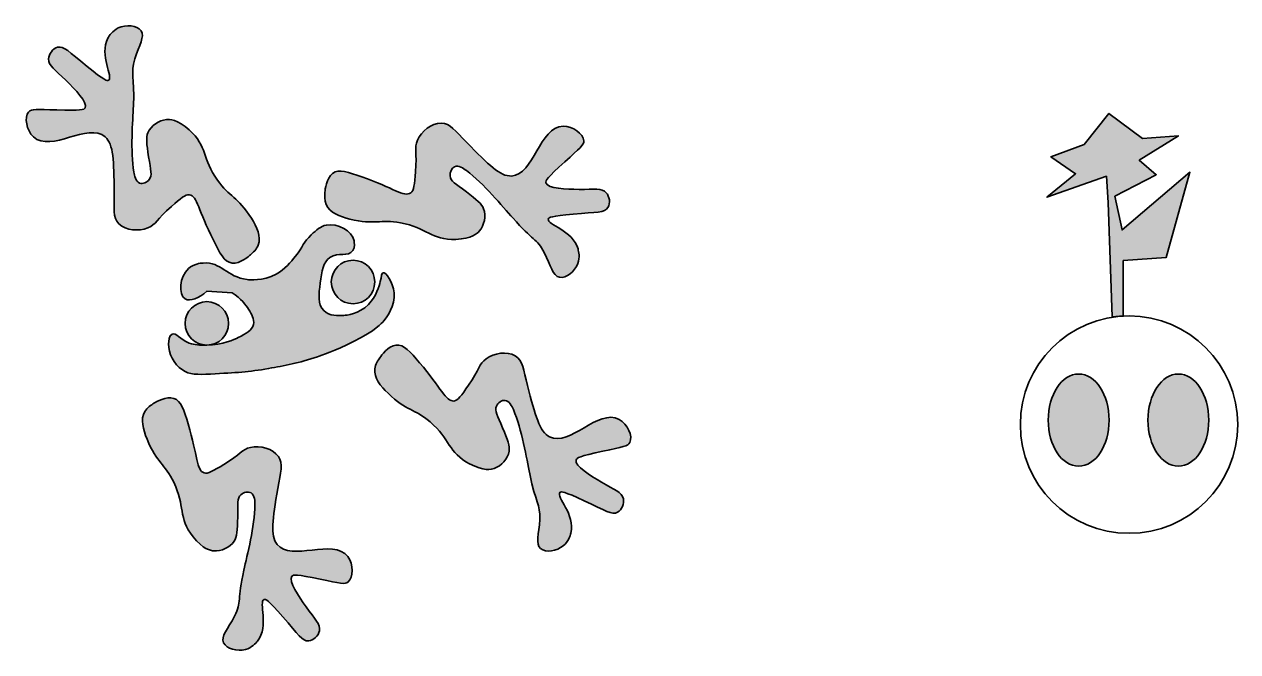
# Model space of a CAD drawing. Extents: x 43 to 612, y -335 to -41.
import ezdxf

# ---------------------------------------------------------------- set-up
doc = ezdxf.new("R2010")
doc.units = 0
doc.header["$MEASUREMENT"] = 0
doc.layers.add('Layer 1', color=7, linetype='Continuous', lineweight=0)
doc.layers.add('Layer 2', color=7, linetype='Continuous', lineweight=0)

# ---------------------------------------------------------------- blocks, each defined once
blk = doc.blocks.new('Block_0')
at = {"layer": 'Layer 1', "true_color": 0x231f20, "transparency": 33554687}
h = blk.add_hatch(color=250, dxfattribs=at)
h.dxf.hatch_style = 2
edge = h.paths.add_edge_path()
edge.add_spline(control_points=[(94.51, -110.25), (94.79, -111.89), (95.36, -114.72), (97.26, -115.42), (98.72, -115.95), (100.71, -115.14), (101.78, -113.8), (103.34, -111.85), (102.39, -109.48), (101.46, -103.13), (100.57, -97.11), (100.15, -94.05), (101.14, -91.82), (102.61, -88.5), (106.22, -86.04), (109.86, -85.68), (111.24, -85.55), (114.94, -85.48), (120.53, -90.53), (129.09, -98.27), (126.5, -103.97), (133.78, -114.12), (139.41, -121.98), (143.19, -121.67), (149.62, -131.9), (152.24, -136.06), (154.38, -140.52), (152.85, -144.5), (152.04, -146.62), (150.41, -148.05), (149.29, -149.03), (148.36, -149.85), (144.32, -153.39), (140.57, -152.91), (136.84, -152.42), (134.82, -148.14), (131.84, -142.24), (124.78, -128.23), (124.35, -121.52), (120.53, -120.91), (118.75, -120.63), (116.54, -122.55), (112.13, -126.41), (105.18, -132.47), (105.02, -134.87), (101.14, -136.42), (96.83, -138.15), (90.79, -137.71), (87.56, -134.49), (84.57, -131.49), (85.37, -127.46), (85.3, -119.62), (85.18, -104.95), (85.11, -97.3), (81.1, -93.76), (73.13, -86.74), (55.74, -101.36), (47.49, -93.76), (44.08, -90.62), (43.18, -84.57), (45.22, -82.13), (46.56, -80.53), (48.81, -80.87), (58.48, -81.16), (69.74, -81.49), (71.23, -81.17), (71.73, -80.19), (73.03, -77.61), (66.96, -71.55), (62.68, -67.26), (57.57, -62.15), (54.45, -60.42), (54.6, -57.24), (54.7, -54.94), (56.5, -52.33), (58.8, -51.75), (61.66, -51.02), (63.99, -53.73), (72.7, -60.8), (80.71, -67.31), (82.04, -67.69), (82.72, -67.26), (85.07, -65.77), (78.09, -55.46), (82.39, -47.54), (83.04, -46.35), (84.48, -44), (87.24, -42.7), (90.87, -40.98), (96.06, -41.37), (97.91, -43.99), (99.88, -46.81), (96.92, -50.68), (95, -57.24), (92.87, -64.49), (95, -64.85), (94.35, -79.22), (94.03, -86.32), (92.87, -100.43), (94.51, -110.25)], knot_values=[0, 0, 0, 0, 1, 1, 1, 2, 2, 2, 3, 3, 3, 4, 4, 4, 5, 5, 5, 6, 6, 6, 7, 7, 7, 8, 8, 8, 9, 9, 9, 10, 10, 10, 11, 11, 11, 12, 12, 12, 13, 13, 13, 14, 14, 14, 15, 15, 15, 16, 16, 16, 17, 17, 17, 18, 18, 18, 19, 19, 19, 20, 20, 20, 21, 21, 21, 22, 22, 22, 23, 23, 23, 24, 24, 24, 25, 25, 25, 26, 26, 26, 27, 27, 27, 28, 28, 28, 29, 29, 29, 30, 30, 30, 31, 31, 31, 32, 32, 32, 33, 33, 33, 33], degree=3, periodic=0)
h = blk.add_hatch(color=250, dxfattribs=at)
h.dxf.hatch_style = 2
edge = h.paths.add_edge_path()
edge.add_spline(control_points=[(250.46, -109.58), (249.12, -108.59), (246.74, -106.95), (244.89, -107.77), (243.47, -108.4), (242.6, -110.37), (242.76, -112.08), (242.99, -114.56), (245.33, -115.61), (250.41, -119.53), (255.23, -123.24), (257.66, -125.15), (258.5, -127.44), (259.75, -130.85), (258.86, -135.13), (256.49, -137.92), (255.6, -138.97), (252.98, -141.59), (245.45, -141.84), (233.92, -142.22), (231.82, -136.32), (219.53, -134.08), (210.02, -132.34), (207.52, -135.19), (195.79, -132.3), (191.01, -131.12), (186.38, -129.41), (184.7, -125.48), (183.82, -123.4), (183.99, -121.24), (184.12, -119.76), (184.22, -118.52), (184.66, -113.16), (187.7, -110.9), (190.71, -108.66), (195.15, -110.33), (201.38, -112.51), (216.2, -117.68), (221.17, -122.21), (224.34, -119.99), (225.82, -118.96), (226.07, -116.04), (226.57, -110.2), (227.35, -101.01), (225.8, -99.18), (227.51, -95.36), (229.4, -91.13), (234.06, -87.24), (238.62, -87.32), (242.85, -87.4), (245.08, -90.85), (250.57, -96.44), (260.85, -106.9), (266.22, -112.36), (271.56, -112.12), (282.17, -111.63), (284.52, -89.03), (295.73, -88.76), (300.37, -88.65), (305.22, -92.38), (305.45, -95.56), (305.6, -97.63), (303.74, -98.95), (296.59, -105.46), (288.26, -113.05), (287.41, -114.32), (287.73, -115.37), (288.59, -118.12), (297.16, -118.27), (303.23, -118.38), (310.45, -118.5), (313.89, -117.58), (316, -119.97), (317.52, -121.7), (318.04, -124.81), (316.79, -126.84), (315.24, -129.35), (311.68, -129.02), (300.51, -129.99), (290.22, -130.88), (289.01, -131.52), (288.82, -132.3), (288.15, -135.01), (300.34, -137.57), (302.75, -146.25), (303.11, -147.56), (303.71, -150.25), (302.63, -153.11), (301.21, -156.86), (297.21, -160.2), (294.06, -159.59), (290.68, -158.94), (290.12, -154.09), (286.94, -148.04), (283.43, -141.35), (281.66, -142.57), (272.14, -131.78), (267.43, -126.45), (258.47, -115.5), (250.46, -109.58)], knot_values=[0, 0, 0, 0, 1, 1, 1, 2, 2, 2, 3, 3, 3, 4, 4, 4, 5, 5, 5, 6, 6, 6, 7, 7, 7, 8, 8, 8, 9, 9, 9, 10, 10, 10, 11, 11, 11, 12, 12, 12, 13, 13, 13, 14, 14, 14, 15, 15, 15, 16, 16, 16, 17, 17, 17, 18, 18, 18, 19, 19, 19, 20, 20, 20, 21, 21, 21, 22, 22, 22, 23, 23, 23, 24, 24, 24, 25, 25, 25, 26, 26, 26, 27, 27, 27, 28, 28, 28, 29, 29, 29, 30, 30, 30, 31, 31, 31, 32, 32, 32, 33, 33, 33, 33], degree=3, periodic=0)
h = blk.add_hatch(color=250, dxfattribs=at)
h.dxf.hatch_style = 2
edge = h.paths.add_edge_path()
edge.add_spline(control_points=[(128.77, -166.16), (128.77, -166.16), (128.77, -166.16), (128.77, -166.16), (125.09, -169.4), (120.89, -171.12), (118.59, -169.71), (115.32, -167.71), (115.94, -159.39), (120.21, -155.49), (122.63, -153.28), (125.66, -153.01), (126.99, -152.91), (135.59, -152.25), (138.01, -159.44), (147.68, -160.66), (148.58, -160.78), (154.99, -161.5), (161.25, -158.08), (165.44, -155.79), (168.1, -152.44), (170.3, -149.68), (173.91, -145.14), (174, -143.16), (177.74, -139.66), (180.19, -137.36), (181.99, -135.66), (184.85, -135.13), (190.17, -134.15), (196.76, -137.69), (197.77, -142.57), (197.9, -143.17), (198.36, -145.36), (197.13, -147.09), (194.94, -150.17), (190.36, -147.67), (186.46, -150.32), (183.23, -152.52), (182.67, -156.75), (181.94, -162.28), (181.23, -167.61), (180.61, -172.27), (183.55, -175.21), (186.24, -177.88), (190.39, -177.63), (192.93, -177.47), (194.09, -177.4), (200.09, -176.91), (204.56, -172.3), (208.14, -168.61), (209.62, -163.44), (210.06, -161.63), (210.67, -159.1), (210.61, -157.61), (211.35, -157.43), (212.77, -157.09), (216.02, -161.83), (216.52, -166.81), (217.16, -173.13), (213.2, -178.13), (211.67, -180.06), (210.71, -181.27), (208.06, -184.39), (197.45, -189.75), (189.01, -194.02), (182.2, -196.34), (180.64, -196.86), (171.89, -199.8), (165.16, -201.03), (157.7, -202.36), (148.47, -204), (142.49, -204.31), (130.55, -204.94), (124.21, -205.28), (120.72, -205.27), (117.3, -203), (113.19, -200.28), (110.68, -195.27), (110.83, -190.72), (110.87, -189.69), (110.96, -186.83), (112.45, -186.2), (114.22, -185.44), (116.11, -188.64), (120.53, -190.4), (123.16, -191.44), (125.27, -191.41), (128.77, -191.37), (136.24, -191.27), (141.61, -188.77), (143.48, -187.81), (147.11, -185.96), (149.93, -184.52), (150.59, -181.67), (151.15, -179.2), (149.79, -176.97), (148.32, -174.56), (147.16, -172.65), (144.85, -169.51), (140.57, -166.81), (140.57, -166.81), (128.77, -166.16), (128.77, -166.16)], knot_values=[0, 0, 0, 0, 1, 1, 1, 2, 2, 2, 3, 3, 3, 4, 4, 4, 5, 5, 5, 6, 6, 6, 7, 7, 7, 8, 8, 8, 9, 9, 9, 10, 10, 10, 11, 11, 11, 12, 12, 12, 13, 13, 13, 14, 14, 14, 15, 15, 15, 16, 16, 16, 17, 17, 17, 18, 18, 18, 19, 19, 19, 20, 20, 20, 21, 21, 21, 22, 22, 22, 23, 23, 23, 24, 24, 24, 25, 25, 25, 26, 26, 26, 27, 27, 27, 28, 28, 28, 29, 29, 29, 30, 30, 30, 31, 31, 31, 32, 32, 32, 33, 33, 33, 34, 34, 34, 34], degree=3, periodic=0)
h = blk.add_hatch(color=250, dxfattribs=at)
h.dxf.hatch_style = 2
edge = h.paths.add_edge_path()
edge.add_arc((197.29, -161.8), 10.18, 0, 360)
h = blk.add_hatch(color=250, dxfattribs=at)
h.dxf.hatch_style = 2
edge = h.paths.add_edge_path()
edge.add_arc((128.77, -181.19), 10.18, 0, 360)
h = blk.add_hatch(color=250, dxfattribs=at)
h.dxf.hatch_style = 2
edge = h.paths.add_edge_path()
edge.add_spline(control_points=[(272.43, -221.63), (271.76, -220.1), (270.52, -217.5), (268.51, -217.28), (266.96, -217.12), (265.22, -218.39), (264.51, -219.95), (263.47, -222.21), (264.96, -224.29), (267.41, -230.22), (269.73, -235.85), (270.88, -238.72), (270.46, -241.11), (269.83, -244.69), (266.93, -247.95), (263.48, -249.19), (262.18, -249.65), (258.6, -250.61), (251.96, -247.07), (241.78, -241.63), (242.91, -235.47), (233.39, -227.39), (226.02, -221.13), (222.43, -222.34), (213.72, -213.98), (210.17, -210.57), (207.01, -206.77), (207.53, -202.53), (207.8, -200.28), (209.03, -198.5), (209.88, -197.28), (210.58, -196.26), (213.65, -191.84), (217.41, -191.4), (221.14, -190.97), (224.14, -194.63), (228.46, -199.64), (238.7, -211.52), (240.75, -217.93), (244.6, -217.59), (246.4, -217.43), (248.07, -215.03), (251.42, -210.22), (256.69, -202.66), (256.26, -200.3), (259.65, -197.84), (263.41, -195.12), (269.39, -194.08), (273.29, -196.43), (276.92, -198.61), (277.13, -202.72), (279.09, -210.31), (282.77, -224.51), (284.68, -231.92), (289.43, -234.38), (298.87, -239.26), (312.2, -220.86), (322.04, -226.23), (326.11, -228.45), (328.45, -234.1), (327.06, -236.97), (326.15, -238.84), (323.89, -239.06), (314.44, -241.12), (303.43, -243.53), (302.06, -244.2), (301.82, -245.27), (301.18, -248.09), (308.53, -252.5), (313.73, -255.62), (319.92, -259.34), (323.36, -260.27), (324, -263.39), (324.45, -265.65), (323.34, -268.61), (321.25, -269.74), (318.65, -271.14), (315.73, -269.07), (305.57, -264.32), (296.22, -259.95), (294.84, -259.9), (294.29, -260.48), (292.36, -262.5), (301.63, -270.81), (299.38, -279.53), (299.04, -280.84), (298.21, -283.47), (295.85, -285.41), (292.75, -287.95), (287.61, -288.84), (285.19, -286.74), (282.59, -284.48), (284.52, -280.01), (284.8, -273.18), (285.1, -265.62), (282.95, -265.8), (280.1, -251.7), (278.69, -244.73), (276.4, -230.76), (272.43, -221.63)], knot_values=[0, 0, 0, 0, 1, 1, 1, 2, 2, 2, 3, 3, 3, 4, 4, 4, 5, 5, 5, 6, 6, 6, 7, 7, 7, 8, 8, 8, 9, 9, 9, 10, 10, 10, 11, 11, 11, 12, 12, 12, 13, 13, 13, 14, 14, 14, 15, 15, 15, 16, 16, 16, 17, 17, 17, 18, 18, 18, 19, 19, 19, 20, 20, 20, 21, 21, 21, 22, 22, 22, 23, 23, 23, 24, 24, 24, 25, 25, 25, 26, 26, 26, 27, 27, 27, 28, 28, 28, 29, 29, 29, 30, 30, 30, 31, 31, 31, 32, 32, 32, 33, 33, 33, 33], degree=3, periodic=0)
h = blk.add_hatch(color=250, dxfattribs=at)
h.dxf.hatch_style = 2
edge = h.paths.add_edge_path()
edge.add_spline(control_points=[(151.3, -266.26), (151.31, -264.6), (151.23, -261.71), (149.48, -260.7), (148.13, -259.92), (146.03, -260.38), (144.74, -261.52), (142.87, -263.17), (143.4, -265.67), (143.23, -272.08), (143.07, -278.17), (142.97, -281.26), (141.61, -283.28), (139.59, -286.3), (135.61, -288.1), (131.96, -287.83), (130.59, -287.73), (126.92, -287.16), (122.28, -281.23), (115.18, -272.13), (118.71, -266.97), (113.27, -255.71), (109.07, -247.01), (105.3, -246.66), (100.72, -235.49), (98.85, -230.93), (97.51, -226.18), (99.69, -222.51), (100.85, -220.57), (102.7, -219.44), (103.97, -218.67), (105.03, -218.02), (109.62, -215.22), (113.23, -216.34), (116.82, -217.46), (118.08, -222.02), (120, -228.34), (124.56, -243.36), (123.83, -250.05), (127.49, -251.3), (129.2, -251.88), (131.7, -250.36), (136.71, -247.32), (144.6, -242.54), (145.16, -240.21), (149.25, -239.34), (153.79, -238.37), (159.67, -239.84), (162.3, -243.57), (164.73, -247.03), (163.26, -250.87), (161.98, -258.61), (159.59, -273.08), (158.34, -280.63), (161.69, -284.8), (168.33, -293.09), (187.97, -281.66), (194.8, -290.56), (197.62, -294.24), (197.47, -300.35), (195.04, -302.41), (193.45, -303.75), (191.29, -303.04), (181.81, -301.1), (170.77, -298.84), (169.25, -298.9), (168.59, -299.78), (166.87, -302.1), (171.81, -309.11), (175.29, -314.07), (179.45, -319.98), (182.22, -322.22), (181.54, -325.33), (181.04, -327.58), (178.83, -329.83), (176.46, -330.02), (173.51, -330.25), (171.68, -327.18), (164.31, -318.72), (157.53, -310.93), (156.29, -310.33), (155.55, -310.64), (152.97, -311.7), (158.08, -323.05), (152.49, -330.11), (151.65, -331.18), (149.83, -333.25), (146.88, -334.06), (143.02, -335.13), (137.96, -333.86), (136.6, -330.96), (135.13, -327.85), (138.72, -324.54), (141.73, -318.4), (145.07, -311.62), (143.04, -310.91), (146.14, -296.86), (147.67, -289.91), (151.23, -276.22), (151.3, -266.26)], knot_values=[0, 0, 0, 0, 1, 1, 1, 2, 2, 2, 3, 3, 3, 4, 4, 4, 5, 5, 5, 6, 6, 6, 7, 7, 7, 8, 8, 8, 9, 9, 9, 10, 10, 10, 11, 11, 11, 12, 12, 12, 13, 13, 13, 14, 14, 14, 15, 15, 15, 16, 16, 16, 17, 17, 17, 18, 18, 18, 19, 19, 19, 20, 20, 20, 21, 21, 21, 22, 22, 22, 23, 23, 23, 24, 24, 24, 25, 25, 25, 26, 26, 26, 27, 27, 27, 28, 28, 28, 29, 29, 29, 30, 30, 30, 31, 31, 31, 32, 32, 32, 33, 33, 33, 33], degree=3, periodic=0)
at = {"layer": 'Layer 1', "color": 250, "lineweight": 35, "true_color": 0x231f20}
for centre in [(197.29, -161.8), (128.77, -181.19)]:
    blk.add_circle(centre, 10.18, dxfattribs=at)
for points, knots in [([(94.51, -110.25), (94.79, -111.89), (95.36, -114.72), (97.26, -115.42), (98.72, -115.95), (100.71, -115.14), (101.78, -113.8), (103.34, -111.85), (102.39, -109.48), (101.46, -103.13), (100.57, -97.11), (100.15, -94.05), (101.14, -91.82), (102.61, -88.5), (106.22, -86.04), (109.86, -85.68), (111.24, -85.55), (114.94, -85.48), (120.53, -90.53), (129.09, -98.27), (126.5, -103.97), (133.78, -114.12), (139.41, -121.98), (143.19, -121.67), (149.62, -131.9), (152.24, -136.06), (154.38, -140.52), (152.85, -144.5), (152.04, -146.62), (150.41, -148.05), (149.29, -149.03), (148.36, -149.85), (144.32, -153.39), (140.57, -152.91), (136.84, -152.42), (134.82, -148.14), (131.84, -142.24), (124.78, -128.23), (124.35, -121.52), (120.53, -120.91), (118.75, -120.63), (116.54, -122.55), (112.13, -126.41), (105.18, -132.47), (105.02, -134.87), (101.14, -136.42), (96.83, -138.15), (90.79, -137.71), (87.56, -134.49), (84.57, -131.49), (85.37, -127.46), (85.3, -119.62), (85.18, -104.95), (85.11, -97.3), (81.1, -93.76), (73.13, -86.74), (55.74, -101.36), (47.49, -93.76), (44.08, -90.62), (43.18, -84.57), (45.22, -82.13), (46.56, -80.53), (48.81, -80.87), (58.48, -81.16), (69.74, -81.49), (71.23, -81.17), (71.73, -80.19), (73.03, -77.61), (66.96, -71.55), (62.68, -67.26), (57.57, -62.15), (54.45, -60.42), (54.6, -57.24), (54.7, -54.94), (56.5, -52.33), (58.8, -51.75), (61.66, -51.02), (63.99, -53.73), (72.7, -60.8), (80.71, -67.31), (82.04, -67.69), (82.72, -67.26), (85.07, -65.77), (78.09, -55.46), (82.39, -47.54), (83.04, -46.35), (84.48, -44), (87.24, -42.7), (90.87, -40.98), (96.06, -41.37), (97.91, -43.99), (99.88, -46.81), (96.92, -50.68), (95, -57.24), (92.87, -64.49), (95, -64.85), (94.35, -79.22), (94.03, -86.32), (92.87, -100.43), (94.51, -110.25)], [0, 0, 0, 0, 1, 1, 1, 2, 2, 2, 3, 3, 3, 4, 4, 4, 5, 5, 5, 6, 6, 6, 7, 7, 7, 8, 8, 8, 9, 9, 9, 10, 10, 10, 11, 11, 11, 12, 12, 12, 13, 13, 13, 14, 14, 14, 15, 15, 15, 16, 16, 16, 17, 17, 17, 18, 18, 18, 19, 19, 19, 20, 20, 20, 21, 21, 21, 22, 22, 22, 23, 23, 23, 24, 24, 24, 25, 25, 25, 26, 26, 26, 27, 27, 27, 28, 28, 28, 29, 29, 29, 30, 30, 30, 31, 31, 31, 32, 32, 32, 33, 33, 33, 33]), ([(250.46, -109.58), (249.12, -108.59), (246.74, -106.95), (244.89, -107.77), (243.47, -108.4), (242.6, -110.37), (242.76, -112.08), (242.99, -114.56), (245.33, -115.61), (250.41, -119.53), (255.23, -123.24), (257.66, -125.15), (258.5, -127.44), (259.75, -130.85), (258.86, -135.13), (256.49, -137.92), (255.6, -138.97), (252.98, -141.59), (245.45, -141.84), (233.92, -142.22), (231.82, -136.32), (219.53, -134.08), (210.02, -132.34), (207.52, -135.19), (195.79, -132.3), (191.01, -131.12), (186.38, -129.41), (184.7, -125.48), (183.82, -123.4), (183.99, -121.24), (184.12, -119.76), (184.22, -118.52), (184.66, -113.16), (187.7, -110.9), (190.71, -108.66), (195.15, -110.33), (201.38, -112.51), (216.2, -117.68), (221.17, -122.21), (224.34, -119.99), (225.82, -118.96), (226.07, -116.04), (226.57, -110.2), (227.35, -101.01), (225.8, -99.18), (227.51, -95.36), (229.4, -91.13), (234.06, -87.24), (238.62, -87.32), (242.85, -87.4), (245.08, -90.85), (250.57, -96.44), (260.85, -106.9), (266.22, -112.36), (271.56, -112.12), (282.17, -111.63), (284.52, -89.03), (295.73, -88.76), (300.37, -88.65), (305.22, -92.38), (305.45, -95.56), (305.6, -97.63), (303.74, -98.95), (296.59, -105.46), (288.26, -113.05), (287.41, -114.32), (287.73, -115.37), (288.59, -118.12), (297.16, -118.27), (303.23, -118.38), (310.45, -118.5), (313.89, -117.58), (316, -119.97), (317.52, -121.7), (318.04, -124.81), (316.79, -126.84), (315.24, -129.35), (311.68, -129.02), (300.51, -129.99), (290.22, -130.88), (289.01, -131.52), (288.82, -132.3), (288.15, -135.01), (300.34, -137.57), (302.75, -146.25), (303.11, -147.56), (303.71, -150.25), (302.63, -153.11), (301.21, -156.86), (297.21, -160.2), (294.06, -159.59), (290.68, -158.94), (290.12, -154.09), (286.94, -148.04), (283.43, -141.35), (281.66, -142.57), (272.14, -131.78), (267.43, -126.45), (258.47, -115.5), (250.46, -109.58)], [0, 0, 0, 0, 1, 1, 1, 2, 2, 2, 3, 3, 3, 4, 4, 4, 5, 5, 5, 6, 6, 6, 7, 7, 7, 8, 8, 8, 9, 9, 9, 10, 10, 10, 11, 11, 11, 12, 12, 12, 13, 13, 13, 14, 14, 14, 15, 15, 15, 16, 16, 16, 17, 17, 17, 18, 18, 18, 19, 19, 19, 20, 20, 20, 21, 21, 21, 22, 22, 22, 23, 23, 23, 24, 24, 24, 25, 25, 25, 26, 26, 26, 27, 27, 27, 28, 28, 28, 29, 29, 29, 30, 30, 30, 31, 31, 31, 32, 32, 32, 33, 33, 33, 33]), ([(128.77, -166.16), (128.77, -166.16), (128.77, -166.16), (128.77, -166.16), (125.09, -169.4), (120.89, -171.12), (118.59, -169.71), (115.32, -167.71), (115.94, -159.39), (120.21, -155.49), (122.63, -153.28), (125.66, -153.01), (126.99, -152.91), (135.59, -152.25), (138.01, -159.44), (147.68, -160.66), (148.58, -160.78), (154.99, -161.5), (161.25, -158.08), (165.44, -155.79), (168.1, -152.44), (170.3, -149.68), (173.91, -145.14), (174, -143.16), (177.74, -139.66), (180.19, -137.36), (181.99, -135.66), (184.85, -135.13), (190.17, -134.15), (196.76, -137.69), (197.77, -142.57), (197.9, -143.17), (198.36, -145.36), (197.13, -147.09), (194.94, -150.17), (190.36, -147.67), (186.46, -150.32), (183.23, -152.52), (182.67, -156.75), (181.94, -162.28), (181.23, -167.61), (180.61, -172.27), (183.55, -175.21), (186.24, -177.88), (190.39, -177.63), (192.93, -177.47), (194.09, -177.4), (200.09, -176.91), (204.56, -172.3), (208.14, -168.61), (209.62, -163.44), (210.06, -161.63), (210.67, -159.1), (210.61, -157.61), (211.35, -157.43), (212.77, -157.09), (216.02, -161.83), (216.52, -166.81), (217.16, -173.13), (213.2, -178.13), (211.67, -180.06), (210.71, -181.27), (208.06, -184.39), (197.45, -189.75), (189.01, -194.02), (182.2, -196.34), (180.64, -196.86), (171.89, -199.8), (165.16, -201.03), (157.7, -202.36), (148.47, -204), (142.49, -204.31), (130.55, -204.94), (124.21, -205.28), (120.72, -205.27), (117.3, -203), (113.19, -200.28), (110.68, -195.27), (110.83, -190.72), (110.87, -189.69), (110.96, -186.83), (112.45, -186.2), (114.22, -185.44), (116.11, -188.64), (120.53, -190.4), (123.16, -191.44), (125.27, -191.41), (128.77, -191.37), (136.24, -191.27), (141.61, -188.77), (143.48, -187.81), (147.11, -185.96), (149.93, -184.52), (150.59, -181.67), (151.15, -179.2), (149.79, -176.97), (148.32, -174.56), (147.16, -172.65), (144.85, -169.51), (140.57, -166.81), (140.57, -166.81), (128.77, -166.16), (128.77, -166.16)], [0, 0, 0, 0, 1, 1, 1, 2, 2, 2, 3, 3, 3, 4, 4, 4, 5, 5, 5, 6, 6, 6, 7, 7, 7, 8, 8, 8, 9, 9, 9, 10, 10, 10, 11, 11, 11, 12, 12, 12, 13, 13, 13, 14, 14, 14, 15, 15, 15, 16, 16, 16, 17, 17, 17, 18, 18, 18, 19, 19, 19, 20, 20, 20, 21, 21, 21, 22, 22, 22, 23, 23, 23, 24, 24, 24, 25, 25, 25, 26, 26, 26, 27, 27, 27, 28, 28, 28, 29, 29, 29, 30, 30, 30, 31, 31, 31, 32, 32, 32, 33, 33, 33, 34, 34, 34, 34]), ([(272.43, -221.63), (271.76, -220.1), (270.52, -217.5), (268.51, -217.28), (266.96, -217.12), (265.22, -218.39), (264.51, -219.95), (263.47, -222.21), (264.96, -224.29), (267.41, -230.22), (269.73, -235.85), (270.88, -238.72), (270.46, -241.11), (269.83, -244.69), (266.93, -247.95), (263.48, -249.19), (262.18, -249.65), (258.6, -250.61), (251.96, -247.07), (241.78, -241.63), (242.91, -235.47), (233.39, -227.39), (226.02, -221.13), (222.43, -222.34), (213.72, -213.98), (210.17, -210.57), (207.01, -206.77), (207.53, -202.53), (207.8, -200.28), (209.03, -198.5), (209.88, -197.28), (210.58, -196.26), (213.65, -191.84), (217.41, -191.4), (221.14, -190.97), (224.14, -194.63), (228.46, -199.64), (238.7, -211.52), (240.75, -217.93), (244.6, -217.59), (246.4, -217.43), (248.07, -215.03), (251.42, -210.22), (256.69, -202.66), (256.26, -200.3), (259.65, -197.84), (263.41, -195.12), (269.39, -194.08), (273.29, -196.43), (276.92, -198.61), (277.13, -202.72), (279.09, -210.31), (282.77, -224.51), (284.68, -231.92), (289.43, -234.38), (298.87, -239.26), (312.2, -220.86), (322.04, -226.23), (326.11, -228.45), (328.45, -234.1), (327.06, -236.97), (326.15, -238.84), (323.89, -239.06), (314.44, -241.12), (303.43, -243.53), (302.06, -244.2), (301.82, -245.27), (301.18, -248.09), (308.53, -252.5), (313.73, -255.62), (319.92, -259.34), (323.36, -260.27), (324, -263.39), (324.45, -265.65), (323.34, -268.61), (321.25, -269.74), (318.65, -271.14), (315.73, -269.07), (305.57, -264.32), (296.22, -259.95), (294.84, -259.9), (294.29, -260.48), (292.36, -262.5), (301.63, -270.81), (299.38, -279.53), (299.04, -280.84), (298.21, -283.47), (295.85, -285.41), (292.75, -287.95), (287.61, -288.84), (285.19, -286.74), (282.59, -284.48), (284.52, -280.01), (284.8, -273.18), (285.1, -265.62), (282.95, -265.8), (280.1, -251.7), (278.69, -244.73), (276.4, -230.76), (272.43, -221.63)], [0, 0, 0, 0, 1, 1, 1, 2, 2, 2, 3, 3, 3, 4, 4, 4, 5, 5, 5, 6, 6, 6, 7, 7, 7, 8, 8, 8, 9, 9, 9, 10, 10, 10, 11, 11, 11, 12, 12, 12, 13, 13, 13, 14, 14, 14, 15, 15, 15, 16, 16, 16, 17, 17, 17, 18, 18, 18, 19, 19, 19, 20, 20, 20, 21, 21, 21, 22, 22, 22, 23, 23, 23, 24, 24, 24, 25, 25, 25, 26, 26, 26, 27, 27, 27, 28, 28, 28, 29, 29, 29, 30, 30, 30, 31, 31, 31, 32, 32, 32, 33, 33, 33, 33]), ([(151.3, -266.26), (151.31, -264.6), (151.23, -261.71), (149.48, -260.7), (148.13, -259.92), (146.03, -260.38), (144.74, -261.52), (142.87, -263.17), (143.4, -265.67), (143.23, -272.08), (143.07, -278.17), (142.97, -281.26), (141.61, -283.28), (139.59, -286.3), (135.61, -288.1), (131.96, -287.83), (130.59, -287.73), (126.92, -287.16), (122.28, -281.23), (115.18, -272.13), (118.71, -266.97), (113.27, -255.71), (109.07, -247.01), (105.3, -246.66), (100.72, -235.49), (98.85, -230.93), (97.51, -226.18), (99.69, -222.51), (100.85, -220.57), (102.7, -219.44), (103.97, -218.67), (105.03, -218.02), (109.62, -215.22), (113.23, -216.34), (116.82, -217.46), (118.08, -222.02), (120, -228.34), (124.56, -243.36), (123.83, -250.05), (127.49, -251.3), (129.2, -251.88), (131.7, -250.36), (136.71, -247.32), (144.6, -242.54), (145.16, -240.21), (149.25, -239.34), (153.79, -238.37), (159.67, -239.84), (162.3, -243.57), (164.73, -247.03), (163.26, -250.87), (161.98, -258.61), (159.59, -273.08), (158.34, -280.63), (161.69, -284.8), (168.33, -293.09), (187.97, -281.66), (194.8, -290.56), (197.62, -294.24), (197.47, -300.35), (195.04, -302.41), (193.45, -303.75), (191.29, -303.04), (181.81, -301.1), (170.77, -298.84), (169.25, -298.9), (168.59, -299.78), (166.87, -302.1), (171.81, -309.11), (175.29, -314.07), (179.45, -319.98), (182.22, -322.22), (181.54, -325.33), (181.04, -327.58), (178.83, -329.83), (176.46, -330.02), (173.51, -330.25), (171.68, -327.18), (164.31, -318.72), (157.53, -310.93), (156.29, -310.33), (155.55, -310.64), (152.97, -311.7), (158.08, -323.05), (152.49, -330.11), (151.65, -331.18), (149.83, -333.25), (146.88, -334.06), (143.02, -335.13), (137.96, -333.86), (136.6, -330.96), (135.13, -327.85), (138.72, -324.54), (141.73, -318.4), (145.07, -311.62), (143.04, -310.91), (146.14, -296.86), (147.67, -289.91), (151.23, -276.22), (151.3, -266.26)], [0, 0, 0, 0, 1, 1, 1, 2, 2, 2, 3, 3, 3, 4, 4, 4, 5, 5, 5, 6, 6, 6, 7, 7, 7, 8, 8, 8, 9, 9, 9, 10, 10, 10, 11, 11, 11, 12, 12, 12, 13, 13, 13, 14, 14, 14, 15, 15, 15, 16, 16, 16, 17, 17, 17, 18, 18, 18, 19, 19, 19, 20, 20, 20, 21, 21, 21, 22, 22, 22, 23, 23, 23, 24, 24, 24, 25, 25, 25, 26, 26, 26, 27, 27, 27, 28, 28, 28, 29, 29, 29, 30, 30, 30, 31, 31, 31, 32, 32, 32, 33, 33, 33, 33])]:
    blk.add_open_spline(points, degree=3, knots=knots, dxfattribs=at)
blk = doc.blocks.new('Block_1')
at = {"layer": 'Layer 2', "true_color": 0x000000, "transparency": 33554687}
h = blk.add_hatch(color=18, dxfattribs=at)
h.dxf.hatch_style = 2
h.paths.add_polyline_path([(558.34, -177.74), (558.36, -151.77), (578.41, -150.35), (589.61, -110.37), (557.81, -137.42), (554.34, -121.61), (573.77, -111.5), (565.79, -104.73), (584.18, -93.32), (567.4, -94.51), (551.58, -82.79), (539.97, -97.39), (524.45, -103.08), (536.02, -111.07), (522.52, -122.04), (550.4, -112.25), (551.27, -124.58), (553.21, -178.11)])
h = blk.add_hatch(color=18, dxfattribs=at)
h.dxf.hatch_style = 2
edge = h.paths.add_edge_path()
edge.add_ellipse((537.43, -226.55), major_axis=(0, 21.61), ratio=0.659615, start_angle=0, end_angle=360)
h = blk.add_hatch(color=18, dxfattribs=at)
h.dxf.hatch_style = 2
edge = h.paths.add_edge_path()
edge.add_ellipse((584.16, -226.55), major_axis=(0, 21.61), ratio=0.659615, start_angle=0, end_angle=360)
at = {"layer": 'Layer 2', "color": 18, "lineweight": 35, "true_color": 0x000000}
blk.add_lwpolyline([(558.34, -177.74), (558.36, -151.77), (578.41, -150.35), (589.61, -110.37), (557.81, -137.42), (554.34, -121.61), (573.77, -111.5), (565.79, -104.73), (584.18, -93.32), (567.4, -94.51), (551.58, -82.79), (539.97, -97.39), (524.45, -103.08), (536.02, -111.07), (522.52, -122.04), (550.4, -112.25), (551.27, -124.58), (553.21, -178.11)], close=True, dxfattribs=at)
blk.add_circle((561.04, -228.64), 50.95, dxfattribs=at)
for centre in [(537.43, -226.55), (584.16, -226.55)]:
    blk.add_ellipse(centre, major_axis=(0, 21.61), ratio=0.659615, dxfattribs=at)

msp = doc.modelspace()

# ---------------------------------------------------------------- block references
at = {"layer": 'Layer 1'}
msp.add_blockref('Block_0', (0, 0), dxfattribs=at)
at = {"layer": 'Layer 2'}
msp.add_blockref('Block_1', (0, 0), dxfattribs=at)

doc.saveas('drawing.dxf')
